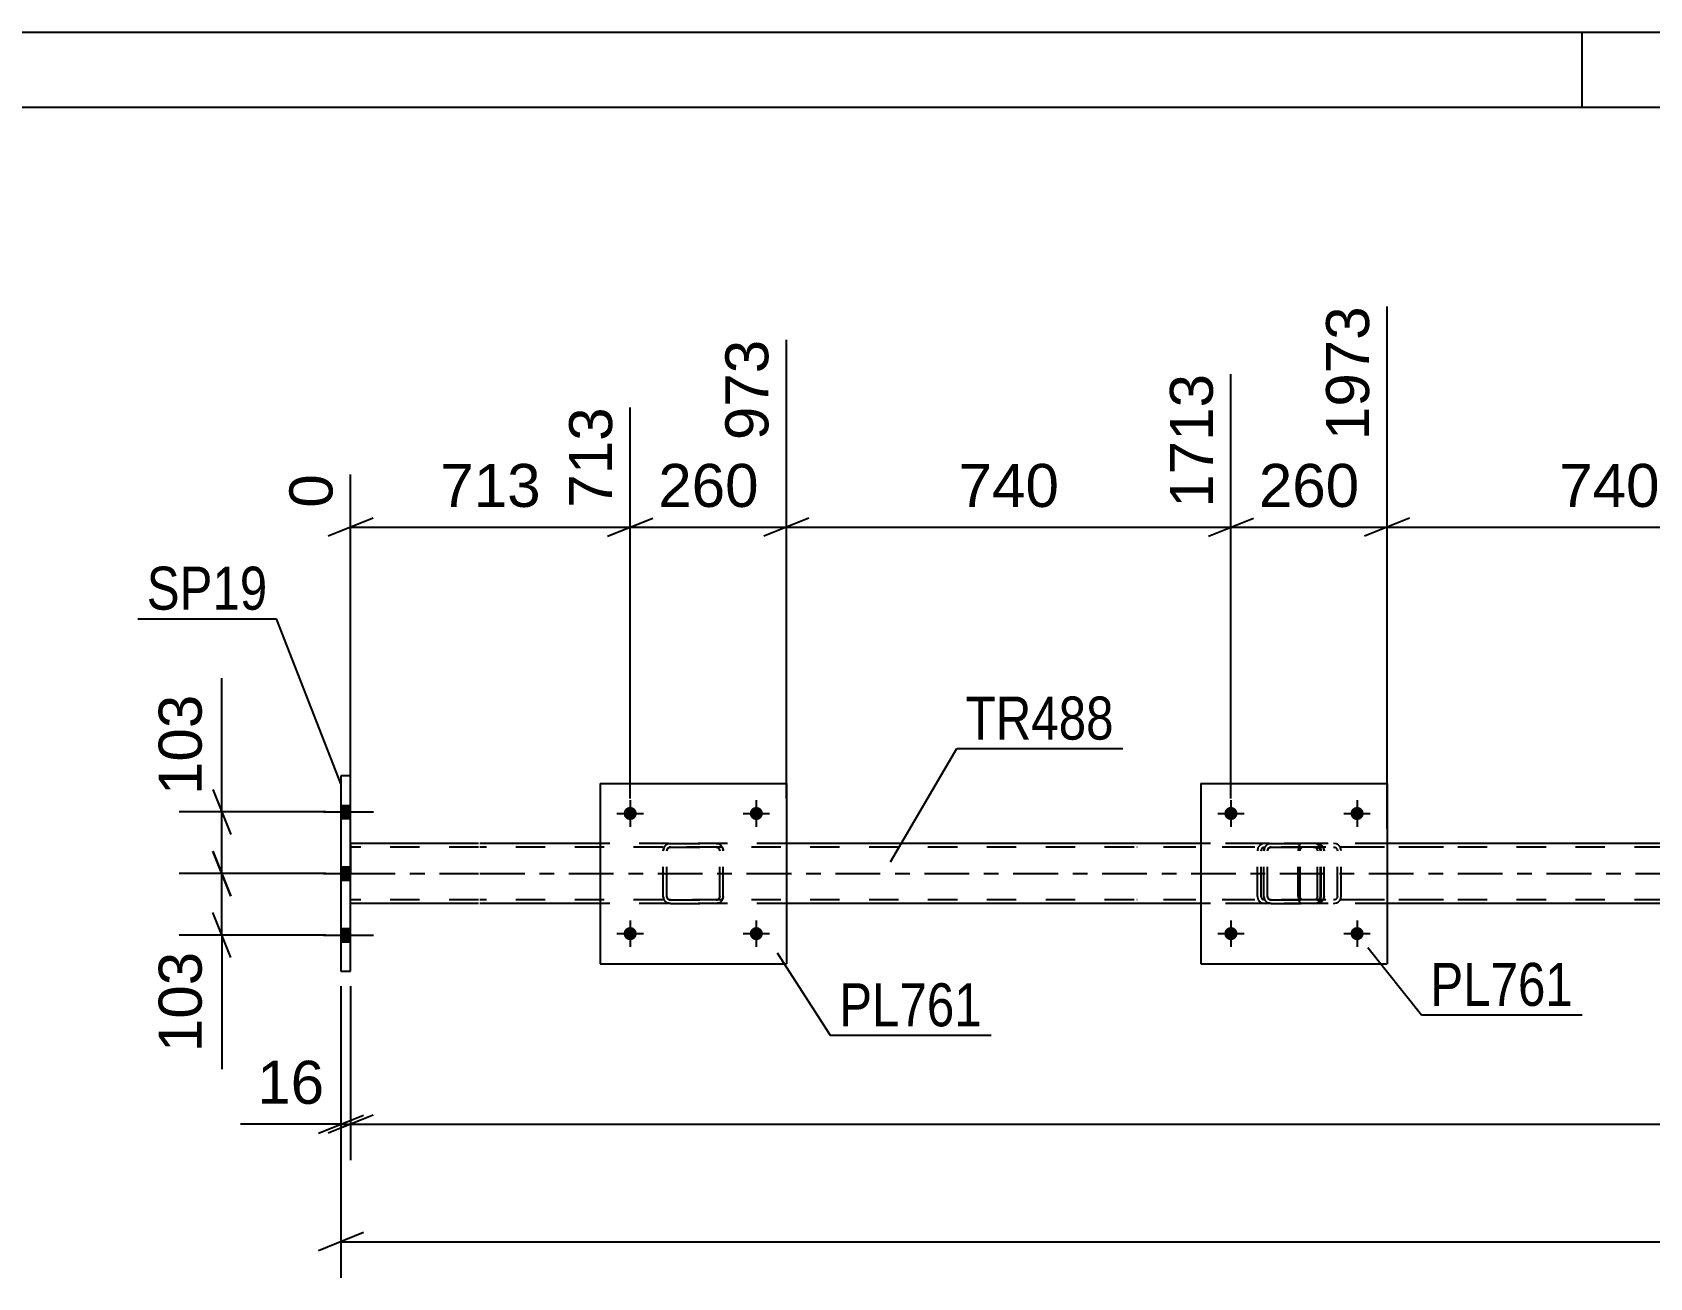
# Model space of a CAD drawing. Header units: millimetres. Extents: x 0 to 841, y 0 to 594.
# Drawn here: x 107.8 to 215.5, y 511.1 to 594 of the extents above; entities that cross this region are included whole.
import ezdxf

# ---------------------------------------------------------------- set-up
doc = ezdxf.new("R2010")
doc.units = ezdxf.units.MM
doc.linetypes.add('DXK_LINE_DOT2', pattern=[3.9198, 1.9599, -1.9599])
doc.linetypes.add('DXK_LINE_DOT3', pattern=[5.9187, 2.979, -0.9799, 0.9799, -0.9799])
doc.styles.add('Arial', font='ARIAL.TTF', dxfattribs={"height": 0.2})
doc.styles.add('Arial Narrow', font='ARIALN.TTF', dxfattribs={"height": 0.2})

# ---------------------------------------------------------------- blocks, each defined once
blk = doc.blocks.new('Unknown-318895815-1115')
at = {"color": 5, "linetype": 'Continuous'}
for p, q in [((841, 594), (0, 594)), ((211, 589), (211, 594)), ((836, 589), (5, 589))]:
    blk.add_line(p, q, dxfattribs=at)
blk = doc.blocks.new('Part-318895815-1969 - 1938')
at = {"color": 2, "linetype": 'Continuous'}
for p, q in [((129, 544.49), (128.36, 544.49)), ((128.36, 544.49), (128.36, 531.49)), ((129, 531.49), (129, 544.49)), ((128.36, 531.49), (129, 531.49))]:
    blk.add_line(p, q, dxfattribs=at)
blk = doc.blocks.new('Part-318895815-2112 - 1938')
at = {"color": 2, "linetype": 'Continuous'}
for p, q in [((185.62, 543.99), (185.62, 531.99)), ((185.62, 543.99), (198.02, 543.99)), ((198.02, 543.99), (198.02, 531.99)), ((185.62, 531.99), (198.02, 531.99))]:
    blk.add_line(p, q, dxfattribs=at)
blk = doc.blocks.new('Part-318895815-1941 - 1938')
at = {"color": 7, "linetype": 'DXK_LINE_DOT2'}
for p, q in [((192.11, 539.7), (192.09, 539.51)), ((192.17, 539.85), (192.11, 539.7)), ((192.26, 539.96), (192.17, 539.85)), ((192.23, 539.51), (192.24, 539.61)), ((192.24, 539.61), (192.27, 539.68)), ((192.36, 539.99), (192.26, 539.96)), ((192.27, 539.68), (192.31, 539.74)), ((192.31, 539.74), (192.36, 539.75)), ((201.77, 539.99), (192.36, 539.99)), ((201.77, 539.75), (192.36, 539.75)), ((193.64, 539.75), (193.64, 539.99)), ((194.65, 539.96), (194.45, 539.99)), ((194.45, 539.75), (194.55, 539.74)), ((194.55, 539.74), (194.63, 539.68)), ((194.63, 539.68), (194.69, 539.61)), ((194.69, 539.61), (194.71, 539.51)), ((194.96, 539.51), (194.92, 539.7)), ((192.09, 536.47), (192.09, 539.51)), ((192.23, 536.47), (192.23, 539.51)), ((194.71, 536.47), (194.71, 539.51)), ((194.96, 536.47), (194.96, 539.51)), ((192.09, 536.47), (192.11, 536.29)), ((192.11, 536.29), (192.17, 536.13)), ((192.24, 536.38), (192.23, 536.47)), ((192.27, 536.3), (192.24, 536.38)), ((192.31, 536.25), (192.27, 536.3)), ((194.63, 536.3), (194.55, 536.25)), ((194.69, 536.38), (194.63, 536.3)), ((194.71, 536.47), (194.69, 536.38)), ((194.92, 536.29), (194.96, 536.47)), ((192.17, 536.13), (192.26, 536.03)), ((192.26, 536.03), (192.36, 535.99)), ((192.36, 536.23), (192.31, 536.25)), ((201.77, 536.23), (192.36, 536.23)), ((201.77, 535.99), (192.36, 535.99)), ((193.64, 535.99), (193.64, 536.23)), ((194.55, 536.25), (194.45, 536.23)), ((194.45, 535.99), (194.65, 536.03))]:
    blk.add_line(p, q, dxfattribs=at)
for centre, start, end in [((194.47, 539.5), 23.8495, 68.8059), ((194.47, 536.49), 291.1941, 336.1505)]:
    blk.add_arc(centre, 0.492, start, end, dxfattribs=at)
blk = doc.blocks.new('Part-318895815-2102 - 1938')
at = {"color": 2, "linetype": 'Continuous'}
for p, q in [((137.52, 539.99), (129, 539.99)), ((145.62, 539.99), (137.62, 539.99)), ((185.62, 539.99), (158.02, 539.99)), ((225.62, 539.99), (198.02, 539.99)), ((137.52, 535.99), (129, 535.99)), ((145.62, 535.99), (137.62, 535.99)), ((185.62, 535.99), (158.02, 535.99)), ((225.62, 535.99), (198.02, 535.99))]:
    blk.add_line(p, q, dxfattribs=at)
at = {"color": 7, "linetype": 'DXK_LINE_DOT2'}
for p, q in [((129, 539.99), (129, 535.99)), ((137.52, 539.75), (129, 539.75)), ((726.02, 539.75), (137.62, 539.75)), ((158.02, 539.99), (145.62, 539.99)), ((198.02, 539.99), (185.62, 539.99)), ((137.52, 536.23), (129, 536.23)), ((726.02, 536.23), (137.62, 536.23)), ((158.02, 535.99), (145.62, 535.99)), ((198.02, 535.99), (185.62, 535.99))]:
    blk.add_line(p, q, dxfattribs=at)
at = {"color": 7, "linetype": 'DXK_LINE_DOT3'}
for p, q in [((129, 537.99), (137.52, 537.99)), ((137.62, 537.99), (726.02, 537.99))]:
    blk.add_line(p, q, dxfattribs=at)
blk = doc.blocks.new('Bolt-318895815-2125 - 1938')
at = {"linetype": 'Continuous'}
for points in [[(148.06, 533.99, -1), (147.18, 533.99, -1)], [(156.46, 533.99, -1), (155.58, 533.99, -1)]]:
    blk.add_hatch(color=1, dxfattribs=at).paths.add_polyline_path(points)
at = {"color": 1, "linetype": 'Continuous'}
for p, q in [((147.62, 534.87), (147.62, 533.11)), ((156.02, 534.87), (156.02, 533.11)), ((146.74, 533.99), (148.5, 533.99)), ((155.14, 533.99), (156.9, 533.99))]:
    blk.add_line(p, q, dxfattribs=at)
blk = doc.blocks.new('Bolt-318895815-2124 - 1938')
at = {"linetype": 'Continuous'}
for points in [[(148.06, 541.99, -1), (147.18, 541.99, -1)], [(156.46, 541.99, -1), (155.58, 541.99, -1)]]:
    blk.add_hatch(color=1, dxfattribs=at).paths.add_polyline_path(points)
at = {"color": 1, "linetype": 'Continuous'}
for p, q in [((147.62, 542.87), (147.62, 541.11)), ((156.02, 542.87), (156.02, 541.11)), ((146.74, 541.99), (148.5, 541.99)), ((155.14, 541.99), (156.9, 541.99))]:
    blk.add_line(p, q, dxfattribs=at)
blk = doc.blocks.new('Part-318895815-2032 - 1938')
at = {"color": 7, "linetype": 'DXK_LINE_DOT2'}
for p, q in [((149.82, 539.51), (149.86, 539.7)), ((149.86, 539.7), (149.82, 539.51)), ((150.08, 539.61), (150.06, 539.51)), ((150.06, 539.51), (150.08, 539.6)), ((150.08, 539.6), (150.13, 539.68)), ((150.13, 539.68), (150.08, 539.61)), ((150.12, 539.96), (150.3, 539.99)), ((150.3, 539.99), (150.12, 539.96)), ((150.21, 539.74), (150.13, 539.68)), ((150.13, 539.68), (150.21, 539.73)), ((150.21, 539.73), (150.3, 539.75)), ((150.3, 539.75), (150.21, 539.74)), ((150.3, 539.99), (153.34, 539.99)), ((150.3, 539.99), (150.3, 539.99)), ((150.3, 539.99), (153.34, 539.99)), ((150.3, 539.75), (153.34, 539.75)), ((150.3, 539.75), (150.3, 539.75)), ((153.34, 539.75), (150.3, 539.75)), ((153.34, 539.99), (153.34, 539.99)), ((153.34, 539.99), (153.53, 539.96)), ((153.53, 539.96), (153.34, 539.99)), ((153.34, 539.75), (153.34, 539.75)), ((153.34, 539.75), (153.44, 539.73)), ((153.44, 539.74), (153.34, 539.75)), ((153.51, 539.68), (153.44, 539.74)), ((153.44, 539.73), (153.51, 539.68)), ((153.51, 539.68), (153.56, 539.6)), ((153.56, 539.61), (153.51, 539.68)), ((153.58, 539.51), (153.56, 539.61)), ((153.56, 539.6), (153.58, 539.51)), ((153.79, 539.7), (153.82, 539.51)), ((153.82, 539.51), (153.79, 539.7)), ((149.82, 536.47), (149.82, 539.51)), ((150.06, 536.47), (150.06, 539.51)), ((153.58, 536.47), (153.58, 539.51)), ((153.82, 536.47), (153.82, 539.51)), ((149.86, 536.29), (149.82, 536.47)), ((149.82, 536.47), (149.86, 536.29)), ((150.08, 536.38), (150.06, 536.47)), ((150.06, 536.47), (150.08, 536.38)), ((150.13, 536.3), (150.08, 536.38)), ((150.08, 536.38), (150.13, 536.3)), ((150.21, 536.25), (150.13, 536.3)), ((150.13, 536.3), (150.21, 536.25)), ((153.51, 536.3), (153.44, 536.25)), ((153.44, 536.25), (153.51, 536.3)), ((153.56, 536.38), (153.51, 536.3)), ((153.51, 536.3), (153.56, 536.38)), ((153.58, 536.47), (153.56, 536.38)), ((153.56, 536.38), (153.58, 536.47)), ((153.82, 536.47), (153.79, 536.29)), ((153.79, 536.29), (153.82, 536.47)), ((150.3, 535.99), (150.12, 536.03)), ((150.12, 536.03), (150.3, 535.99)), ((150.3, 536.23), (150.21, 536.25)), ((150.21, 536.25), (150.3, 536.23)), ((150.3, 536.23), (153.34, 536.23)), ((150.3, 536.23), (150.3, 536.23)), ((150.3, 536.23), (153.34, 536.23)), ((150.3, 535.99), (153.34, 535.99)), ((150.3, 535.99), (150.3, 535.99)), ((150.3, 535.99), (153.34, 535.99)), ((153.44, 536.25), (153.34, 536.23)), ((153.34, 536.23), (153.44, 536.25)), ((153.34, 536.23), (153.34, 536.23)), ((153.53, 536.03), (153.34, 535.99)), ((153.34, 535.99), (153.53, 536.03)), ((153.34, 535.99), (153.34, 535.99))]:
    blk.add_line(p, q, dxfattribs=at)
at = {"color": 7, "linetype": 'DXK_LINE_DOT3'}
blk.add_line((151.82, 537.99), (151.82, 537.99), dxfattribs=at)
at = {"color": 7, "linetype": 'DXK_LINE_DOT2'}
for centre, start, end in [((150.3, 539.51), 112.5, 157.5), ((150.3, 539.51), 112.5, 157.5), ((153.34, 539.51), 22.5, 67.5), ((153.34, 539.51), 22.5, 67.5), ((150.3, 536.47), 202.5, 247.5), ((150.3, 536.47), 202.5, 247.5), ((153.34, 536.47), 292.5, 337.5), ((153.34, 536.47), 292.5, 337.5)]:
    blk.add_arc(centre, 0.48, start, end, dxfattribs=at)
blk = doc.blocks.new('Bolt-318895815-2126 - 1938')
at = {"linetype": 'Continuous'}
for points in [[(188.06, 541.99, -1), (187.18, 541.99, -1)], [(196.46, 541.99, -1), (195.58, 541.99, -1)]]:
    blk.add_hatch(color=1, dxfattribs=at).paths.add_polyline_path(points)
at = {"color": 1, "linetype": 'Continuous'}
for p, q in [((187.62, 542.87), (187.62, 541.11)), ((196.02, 542.87), (196.02, 541.11)), ((186.74, 541.99), (188.5, 541.99)), ((195.14, 541.99), (196.9, 541.99))]:
    blk.add_line(p, q, dxfattribs=at)
blk = doc.blocks.new('Part-318895815-2107 - 1938')
at = {"color": 2, "linetype": 'Continuous'}
for p, q in [((145.62, 543.99), (145.62, 531.99)), ((145.62, 543.99), (158.02, 543.99)), ((158.02, 543.99), (158.02, 531.99)), ((145.62, 531.99), (158.02, 531.99))]:
    blk.add_line(p, q, dxfattribs=at)
blk = doc.blocks.new('Part-318895815-2113 - 1938')
at = {"color": 7, "linetype": 'DXK_LINE_DOT2'}
for p, q in [((189.82, 539.51), (189.85, 539.7)), ((189.85, 539.7), (189.82, 539.51)), ((190.08, 539.61), (190.06, 539.51)), ((190.06, 539.51), (190.08, 539.6)), ((190.08, 539.6), (190.13, 539.68)), ((190.13, 539.68), (190.08, 539.61)), ((190.11, 539.96), (190.3, 539.99)), ((190.3, 539.99), (190.11, 539.96)), ((190.21, 539.74), (190.13, 539.68)), ((190.13, 539.68), (190.21, 539.73)), ((190.21, 539.73), (190.3, 539.75)), ((190.3, 539.75), (190.21, 539.74)), ((190.3, 539.99), (193.34, 539.99)), ((190.3, 539.99), (190.3, 539.99)), ((190.3, 539.99), (193.34, 539.99)), ((190.3, 539.75), (193.34, 539.75)), ((190.3, 539.75), (190.3, 539.75)), ((193.34, 539.75), (190.3, 539.75)), ((193.34, 539.99), (193.34, 539.99)), ((193.34, 539.99), (193.52, 539.96)), ((193.52, 539.96), (193.34, 539.99)), ((193.34, 539.75), (193.34, 539.75)), ((193.34, 539.75), (193.43, 539.73)), ((193.43, 539.74), (193.34, 539.75)), ((193.51, 539.68), (193.43, 539.74)), ((193.43, 539.73), (193.51, 539.68)), ((193.51, 539.68), (193.56, 539.6)), ((193.56, 539.61), (193.51, 539.68)), ((193.58, 539.51), (193.56, 539.61)), ((193.56, 539.6), (193.58, 539.51)), ((193.78, 539.7), (193.82, 539.51)), ((193.82, 539.51), (193.78, 539.7)), ((189.82, 536.47), (189.82, 539.51)), ((190.06, 536.47), (190.06, 539.51)), ((193.58, 536.47), (193.58, 539.51)), ((193.82, 536.47), (193.82, 539.51)), ((189.85, 536.29), (189.82, 536.47)), ((189.82, 536.47), (189.85, 536.29)), ((190.08, 536.38), (190.06, 536.47)), ((190.06, 536.47), (190.08, 536.38)), ((190.13, 536.3), (190.08, 536.38)), ((190.08, 536.38), (190.13, 536.3)), ((190.21, 536.25), (190.13, 536.3)), ((190.13, 536.3), (190.21, 536.25)), ((193.51, 536.3), (193.43, 536.25)), ((193.43, 536.25), (193.51, 536.3)), ((193.56, 536.38), (193.51, 536.3)), ((193.51, 536.3), (193.56, 536.38)), ((193.58, 536.47), (193.56, 536.38)), ((193.56, 536.38), (193.58, 536.47)), ((193.82, 536.47), (193.78, 536.29)), ((193.78, 536.29), (193.82, 536.47)), ((190.3, 535.99), (190.11, 536.03)), ((190.11, 536.03), (190.3, 535.99)), ((190.3, 536.23), (190.21, 536.25)), ((190.21, 536.25), (190.3, 536.23)), ((190.3, 536.23), (193.34, 536.23)), ((190.3, 536.23), (190.3, 536.23)), ((190.3, 536.23), (193.34, 536.23)), ((190.3, 535.99), (193.34, 535.99)), ((190.3, 535.99), (190.3, 535.99)), ((190.3, 535.99), (193.34, 535.99)), ((193.43, 536.25), (193.34, 536.23)), ((193.34, 536.23), (193.43, 536.25)), ((193.34, 536.23), (193.34, 536.23)), ((193.52, 536.03), (193.34, 535.99)), ((193.34, 535.99), (193.52, 536.03)), ((193.34, 535.99), (193.34, 535.99))]:
    blk.add_line(p, q, dxfattribs=at)
at = {"color": 7, "linetype": 'DXK_LINE_DOT3'}
blk.add_line((191.82, 537.99), (191.82, 537.99), dxfattribs=at)
at = {"color": 7, "linetype": 'DXK_LINE_DOT2'}
for centre, start, end in [((190.3, 539.51), 112.5, 157.5), ((190.3, 539.51), 112.5, 157.5), ((193.34, 539.51), 22.5, 67.5), ((193.34, 539.51), 22.5, 67.5), ((190.3, 536.47), 202.5, 247.5), ((190.3, 536.47), 202.5, 247.5), ((193.34, 536.47), 292.5, 337.5), ((193.34, 536.47), 292.5, 337.5)]:
    blk.add_arc(centre, 0.48, start, end, dxfattribs=at)
blk = doc.blocks.new('Bolt-318895815-2134 - 1938')
at = {"linetype": 'Continuous'}
for points in [[(128.36, 542.53), (128.36, 541.65), (129, 541.65), (129, 542.53)], [(128.36, 542.53), (128.36, 541.65), (129, 541.65), (129, 542.53)], [(128.36, 542.53), (128.36, 541.65), (129, 541.65), (129, 542.53)], [(128.36, 538.43), (128.36, 537.55), (129, 537.55), (129, 538.43)], [(128.36, 538.43), (128.36, 537.55), (129, 537.55), (129, 538.43)], [(128.36, 534.33), (128.36, 533.45), (129, 533.45), (129, 534.33)], [(128.36, 534.33), (128.36, 533.45), (129, 533.45), (129, 534.33)], [(128.36, 534.33), (128.36, 533.45), (129, 533.45), (129, 534.33)]]:
    blk.add_hatch(color=1, dxfattribs=at).paths.add_polyline_path(points)
at = {"color": 1, "linetype": 'Continuous'}
for p, q in [((127.2, 542.09), (130.52, 542.09)), ((127.2, 542.09), (130.52, 542.09)), ((127.2, 542.09), (130.52, 542.09)), ((128.36, 542.53), (129, 542.53)), ((128.36, 542.53), (129, 542.53)), ((128.36, 542.53), (129, 542.53)), ((128.36, 541.65), (129, 541.65)), ((128.36, 541.65), (129, 541.65)), ((128.36, 541.65), (129, 541.65)), ((127.2, 537.99), (130.52, 537.99)), ((127.2, 537.99), (130.52, 537.99)), ((128.36, 538.43), (129, 538.43)), ((128.36, 538.43), (129, 538.43)), ((128.36, 537.55), (129, 537.55)), ((128.36, 537.55), (129, 537.55)), ((128.36, 534.33), (129, 534.33)), ((128.36, 534.33), (129, 534.33)), ((128.36, 534.33), (129, 534.33)), ((127.2, 533.89), (130.52, 533.89)), ((127.2, 533.89), (130.52, 533.89)), ((127.2, 533.89), (130.52, 533.89)), ((128.36, 533.45), (129, 533.45)), ((128.36, 533.45), (129, 533.45)), ((128.36, 533.45), (129, 533.45))]:
    blk.add_line(p, q, dxfattribs=at)
blk = doc.blocks.new('Bolt-318895815-2176 - 1938')
at = {"linetype": 'Continuous'}
for points in [[(188.06, 533.99, -1), (187.18, 533.99, -1)], [(196.46, 533.99, -1), (195.58, 533.99, -1)]]:
    blk.add_hatch(color=1, dxfattribs=at).paths.add_polyline_path(points)
at = {"color": 1, "linetype": 'Continuous'}
for p, q in [((187.62, 534.87), (187.62, 533.11)), ((196.02, 534.87), (196.02, 533.11)), ((186.74, 533.99), (188.5, 533.99)), ((195.14, 533.99), (196.9, 533.99))]:
    blk.add_line(p, q, dxfattribs=at)
blk = doc.blocks.new('Part-318895815-2187 - 1938')
at = {"color": 7, "linetype": 'DXK_LINE_DOT2'}
for p, q in [((193.13, 539.99), (181.35, 539.99)), ((193.13, 539.75), (181.35, 539.75)), ((189.42, 539.7), (189.38, 539.51)), ((189.64, 539.51), (189.66, 539.61)), ((189.66, 539.61), (189.71, 539.68)), ((189.89, 539.99), (189.7, 539.96)), ((189.71, 539.68), (189.8, 539.74)), ((189.8, 539.74), (189.89, 539.75)), ((193.32, 539.96), (193.13, 539.99)), ((193.13, 539.75), (193.23, 539.74)), ((193.23, 539.74), (193.31, 539.68)), ((193.31, 539.68), (193.36, 539.61)), ((193.36, 539.61), (193.38, 539.51)), ((193.64, 539.51), (193.6, 539.7)), ((189.38, 536.47), (189.38, 539.51)), ((189.64, 536.47), (189.64, 539.51)), ((193.38, 536.47), (193.38, 539.51)), ((193.64, 536.47), (193.64, 539.51)), ((189.38, 536.47), (189.42, 536.29)), ((189.66, 536.38), (189.64, 536.47)), ((189.71, 536.3), (189.66, 536.38)), ((189.8, 536.25), (189.71, 536.3)), ((193.31, 536.3), (193.23, 536.25)), ((193.36, 536.38), (193.31, 536.3)), ((193.38, 536.47), (193.36, 536.38)), ((193.6, 536.29), (193.64, 536.47)), ((193.13, 536.23), (181.35, 536.23)), ((193.13, 535.99), (181.35, 535.99)), ((189.7, 536.03), (189.89, 535.99)), ((189.89, 536.23), (189.8, 536.25)), ((193.23, 536.25), (193.13, 536.23)), ((193.13, 535.99), (193.32, 536.03))]:
    blk.add_line(p, q, dxfattribs=at)
for centre, start, end in [((189.87, 539.49), 110.7583, 155.68), ((193.15, 539.49), 24.32, 69.2417), ((189.87, 536.49), 204.32, 249.2417), ((193.15, 536.49), 290.7583, 335.68)]:
    blk.add_arc(centre, 0.496, start, end, dxfattribs=at)
blk = doc.blocks.new('StraightDimension-318895815-8015 - 1938')
at = {"color": 7, "linetype": 'Continuous'}
for p, q in [((158.02, 542.99), (158.02, 573.52)), ((187.62, 542.99), (187.62, 571.24)), ((159.52, 561.65), (156.52, 560.45)), ((186.12, 560.45), (189.12, 561.65)), ((158.02, 561.05), (187.62, 561.05))]:
    blk.add_line(p, q, dxfattribs=at)
at = {"color": 0}
blk.add_wipeout([(176.76, 561.8), (176.76, 566), (168.89, 566), (168.89, 561.8)], dxfattribs=at)
at = {"color": 3, "style": 'Arial'}
blk.add_text('740', height=2.865, dxfattribs=at).set_placement((169.49, 562.4))
at = {"color": 0, "linetype": 'Continuous'}
blk.add_wipeout([(187.02, 571.84), (182.82, 571.84), (182.82, 561.75), (187.02, 561.75)], dxfattribs=at)
at = {"color": 3, "linetype": 'Continuous', "style": 'Arial'}
blk.add_text('1713', height=2.865, rotation=90.0002, dxfattribs=at).set_placement((186.42, 562.35))
blk = doc.blocks.new('StraightDimension-318895815-8017 - 1938')
at = {"color": 7, "linetype": 'Continuous'}
for p, q in [((147.62, 542.99), (147.62, 569.02)), ((129, 540.99), (129, 564.57)), ((130.5, 561.65), (127.5, 560.45)), ((146.12, 560.45), (149.12, 561.65)), ((129, 561.05), (147.62, 561.05))]:
    blk.add_line(p, q, dxfattribs=at)
at = {"color": 0}
blk.add_wipeout([(142.25, 561.8), (142.25, 566), (134.38, 566), (134.38, 561.8)], dxfattribs=at)
at = {"color": 3, "style": 'Arial'}
blk.add_text('713', height=2.865, dxfattribs=at).set_placement((134.98, 562.4))
at = {"color": 0, "linetype": 'Continuous'}
for points in [[(147.02, 569.62), (142.82, 569.62), (142.82, 561.75), (147.02, 561.75)], [(128.4, 565.17), (124.2, 565.17), (124.2, 561.75), (128.4, 561.75)]]:
    blk.add_wipeout(points, dxfattribs=at)
at = {"color": 3, "linetype": 'Continuous', "style": 'Arial'}
for s, height, p in [('713', 2.865, (146.42, 562.35)), ('0', 2.87, (127.8, 562.35))]:
    blk.add_text(s, height=height, rotation=90.0002, dxfattribs=at).set_placement(p)
blk = doc.blocks.new('StraightDimension-318895815-2308 - 1938')
at = {"color": 7, "linetype": 'Continuous'}
for p, q in [((120.44, 542.09), (120.44, 551.01)), ((120.44, 542.09), (120.44, 551.01)), ((119.84, 543.59), (121.04, 540.59)), ((127.36, 542.09), (117.59, 542.09)), ((120.44, 537.99), (120.44, 542.09)), ((121.04, 536.49), (119.84, 539.49)), ((127.36, 537.99), (117.59, 537.99))]:
    blk.add_line(p, q, dxfattribs=at)
at = {"color": 0}
blk.add_wipeout([(119.69, 550.49), (115.49, 550.49), (115.49, 542.62), (119.69, 542.62)], dxfattribs=at)
at = {"color": 3, "style": 'Arial'}
blk.add_text('103', height=2.865, rotation=90.0002, dxfattribs=at).set_placement((119.09, 543.22))
blk = doc.blocks.new('StraightDimension-318895815-2215 - 1938')
at = {"color": 7, "linetype": 'Continuous'}
for p, q in [((128.36, 530.49), (128.36, 518.91)), ((129, 530.49), (129, 518.91)), ((128.36, 521.31), (121.67, 521.31)), ((128.36, 521.31), (121.67, 521.31)), ((126.86, 520.71), (129.86, 521.91)), ((130.5, 521.91), (127.5, 520.71)), ((128.36, 521.31), (129, 521.31))]:
    blk.add_line(p, q, dxfattribs=at)
at = {"color": 0}
blk.add_wipeout([(127.84, 522.06), (127.84, 526.26), (122.19, 526.26), (122.19, 522.06)], dxfattribs=at)
at = {"color": 3, "style": 'Arial'}
blk.add_text('16', height=2.865, dxfattribs=at).set_placement((122.79, 522.66))
blk = doc.blocks.new('StraightDimension-318895815-2225 - 1938')
at = {"color": 7, "linetype": 'Continuous'}
for p, q in [((129, 530.49), (129, 518.91)), ((130.5, 521.91), (127.5, 520.71)), ((129, 521.31), (759.87, 521.31))]:
    blk.add_line(p, q, dxfattribs=at)
blk = doc.blocks.new('StraightDimension-318895815-2246 - 1938')
at = {"color": 7, "linetype": 'Continuous'}
for p, q in [((128.36, 530.49), (128.36, 511.08)), ((129.86, 514.08), (126.86, 512.88)), ((128.36, 513.48), (760.51, 513.48))]:
    blk.add_line(p, q, dxfattribs=at)
blk = doc.blocks.new('StraightDimension-318895815-2300 - 1938')
at = {"color": 7, "linetype": 'Continuous'}
for p, q in [((119.84, 539.49), (121.04, 536.49)), ((127.36, 537.99), (117.59, 537.99)), ((120.44, 533.89), (120.44, 537.99)), ((121.04, 532.39), (119.84, 535.39)), ((127.36, 533.89), (117.59, 533.89)), ((120.44, 533.89), (120.44, 524.97)), ((120.44, 533.89), (120.44, 524.97))]:
    blk.add_line(p, q, dxfattribs=at)
at = {"color": 0}
blk.add_wipeout([(119.69, 533.37), (115.49, 533.37), (115.49, 525.5), (119.69, 525.5)], dxfattribs=at)
at = {"color": 3, "style": 'Arial'}
blk.add_text('103', height=2.865, rotation=90.0002, dxfattribs=at).set_placement((119.09, 526.1))
blk = doc.blocks.new('StraightDimension-318895815-8013 - 1938')
at = {"color": 7, "linetype": 'Continuous'}
for p, q in [((198.02, 540.99), (198.02, 575.74)), ((227.62, 542.99), (227.62, 571.24)), ((199.52, 561.65), (196.52, 560.45)), ((226.12, 560.45), (229.12, 561.65)), ((198.02, 561.05), (227.62, 561.05))]:
    blk.add_line(p, q, dxfattribs=at)
at = {"color": 0}
blk.add_wipeout([(216.75, 561.8), (216.75, 566), (208.88, 566), (208.88, 561.8)], dxfattribs=at)
at = {"color": 3, "style": 'Arial'}
blk.add_text('740', height=2.865, dxfattribs=at).set_placement((209.48, 562.4))
at = {"color": 0, "linetype": 'Continuous'}
blk.add_wipeout([(227.02, 571.84), (222.82, 571.84), (222.82, 561.75), (227.02, 561.75)], dxfattribs=at)
at = {"color": 3, "linetype": 'Continuous', "style": 'Arial'}
blk.add_text('2713', height=2.865, rotation=90.0002, dxfattribs=at).set_placement((226.42, 562.35))
blk = doc.blocks.new('StraightDimension-318895815-8014 - 1938')
at = {"color": 7, "linetype": 'Continuous'}
for p, q in [((198.02, 540.99), (198.02, 575.74)), ((187.62, 542.99), (187.62, 571.24)), ((186.12, 560.45), (189.12, 561.65)), ((199.52, 561.65), (196.52, 560.45)), ((187.62, 561.05), (198.02, 561.05))]:
    blk.add_line(p, q, dxfattribs=at)
at = {"color": 0}
blk.add_wipeout([(196.75, 561.8), (196.75, 566), (188.88, 566), (188.88, 561.8)], dxfattribs=at)
at = {"color": 3, "style": 'Arial'}
blk.add_text('260', height=2.865, dxfattribs=at).set_placement((189.48, 562.4))
at = {"color": 0, "linetype": 'Continuous'}
blk.add_wipeout([(197.42, 576.34), (193.22, 576.34), (193.22, 566.25), (197.42, 566.25)], dxfattribs=at)
at = {"color": 3, "linetype": 'Continuous', "style": 'Arial'}
blk.add_text('1973', height=2.865, rotation=90.0002, dxfattribs=at).set_placement((196.82, 566.85))
blk = doc.blocks.new('StraightDimension-318895815-8016 - 1938')
at = {"color": 7, "linetype": 'Continuous'}
for p, q in [((158.02, 542.99), (158.02, 573.52)), ((147.62, 542.99), (147.62, 569.02)), ((146.12, 560.45), (149.12, 561.65)), ((159.52, 561.65), (156.52, 560.45)), ((147.62, 561.05), (158.02, 561.05))]:
    blk.add_line(p, q, dxfattribs=at)
at = {"color": 0}
blk.add_wipeout([(156.76, 561.8), (156.76, 566), (148.89, 566), (148.89, 561.8)], dxfattribs=at)
at = {"color": 3, "style": 'Arial'}
blk.add_text('260', height=2.865, dxfattribs=at).set_placement((149.49, 562.4))
at = {"color": 0, "linetype": 'Continuous'}
blk.add_wipeout([(157.42, 574.12), (153.22, 574.12), (153.22, 566.25), (157.42, 566.25)], dxfattribs=at)
at = {"color": 3, "linetype": 'Continuous', "style": 'Arial'}
blk.add_text('973', height=2.865, rotation=90.0002, dxfattribs=at).set_placement((156.82, 566.85))
blk = doc.blocks.new('Mark-318895815-1965 - 1938')
at = {"color": 30, "linetype": 'Continuous'}
for p in [(114.83, 554.96), (128.38, 543.92)]:
    blk.add_line(p, (124.06, 554.96), dxfattribs=at)
at = {"color": 0}
blk.add_wipeout([(123.46, 555.56), (123.46, 558.56), (115.43, 558.56), (115.43, 555.56)], dxfattribs=at)
blk.add_wipeout([(123.46, 555.56), (123.46, 558.56), (115.43, 558.56), (115.43, 555.56)], dxfattribs=at)
at = {"color": 3, "style": 'Arial Narrow'}
blk.add_text('SP19', height=2.863, dxfattribs=at).set_placement((115.43, 555.56))
blk = doc.blocks.new('Mark-318895815-2098 - 1938')
at = {"color": 30, "linetype": 'Continuous'}
for p, q in [((164.96, 538.76), (169.36, 546.31)), ((169.36, 546.31), (180.42, 546.31))]:
    blk.add_line(p, q, dxfattribs=at)
at = {"color": 0}
blk.add_wipeout([(179.82, 546.91), (179.82, 549.91), (169.96, 549.91), (169.96, 546.91)], dxfattribs=at)
blk.add_wipeout([(179.82, 546.91), (179.82, 549.91), (169.96, 549.91), (169.96, 546.91)], dxfattribs=at)
at = {"color": 3, "style": 'Arial Narrow'}
blk.add_text('TR488', height=2.863, dxfattribs=at).set_placement((169.96, 546.91))
blk = doc.blocks.new('Mark-318895815-2103 - 1938')
at = {"color": 30, "linetype": 'Continuous'}
for p, q in [((157.41, 532.72), (160.94, 527.22)), ((160.94, 527.22), (171.65, 527.22))]:
    blk.add_line(p, q, dxfattribs=at)
at = {"color": 0}
blk.add_wipeout([(171.05, 527.82), (171.05, 530.82), (161.54, 530.82), (161.54, 527.82)], dxfattribs=at)
blk.add_wipeout([(171.05, 527.82), (171.05, 530.82), (161.54, 530.82), (161.54, 527.82)], dxfattribs=at)
at = {"color": 3, "style": 'Arial Narrow'}
blk.add_text('PL761', height=2.863, dxfattribs=at).set_placement((161.54, 527.82))
blk = doc.blocks.new('Mark-318895815-2108 - 1938')
at = {"color": 30, "linetype": 'Continuous'}
for p, q in [((196.74, 533.06), (200.3, 528.58)), ((200.3, 528.58), (211.01, 528.58))]:
    blk.add_line(p, q, dxfattribs=at)
at = {"color": 0}
blk.add_wipeout([(210.41, 529.18), (210.41, 532.18), (200.9, 532.18), (200.9, 529.18)], dxfattribs=at)
blk.add_wipeout([(210.41, 529.18), (210.41, 532.18), (200.9, 532.18), (200.9, 529.18)], dxfattribs=at)
at = {"color": 3, "style": 'Arial Narrow'}
blk.add_text('PL761', height=2.863, dxfattribs=at).set_placement((200.9, 529.18))

msp = doc.modelspace()

# ---------------------------------------------------------------- block references
for name in ['Unknown-318895815-1115', 'Part-318895815-1969 - 1938', 'Part-318895815-2107 - 1938', 'Part-318895815-2112 - 1938', 'Bolt-318895815-2124 - 1938', 'Bolt-318895815-2126 - 1938', 'Bolt-318895815-2134 - 1938', 'Part-318895815-2102 - 1938', 'Part-318895815-2032 - 1938', 'Part-318895815-2187 - 1938', 'Part-318895815-2113 - 1938', 'Part-318895815-1941 - 1938', 'Bolt-318895815-2125 - 1938', 'Bolt-318895815-2176 - 1938']:
    msp.add_blockref(name, (0, 0))

# ---------------------------------------------------------------- next in the draw order: block references
for name in ['StraightDimension-318895815-8013 - 1938', 'StraightDimension-318895815-8015 - 1938', 'StraightDimension-318895815-8017 - 1938', 'StraightDimension-318895815-2215 - 1938']:
    msp.add_blockref(name, (0, 0))

# ---------------------------------------------------------------- next in the draw order: block references
for name in ['StraightDimension-318895815-8014 - 1938', 'StraightDimension-318895815-8016 - 1938', 'StraightDimension-318895815-2308 - 1938', 'Mark-318895815-2098 - 1938', 'StraightDimension-318895815-2225 - 1938']:
    msp.add_blockref(name, (0, 0))

# ---------------------------------------------------------------- next in the draw order: block references
for name in ['Mark-318895815-1965 - 1938', 'StraightDimension-318895815-2246 - 1938']:
    msp.add_blockref(name, (0, 0))

# ---------------------------------------------------------------- next in the draw order: block references
for name in ['StraightDimension-318895815-2300 - 1938', 'Mark-318895815-2108 - 1938', 'Mark-318895815-2103 - 1938']:
    msp.add_blockref(name, (0, 0))

doc.saveas('drawing.dxf')
